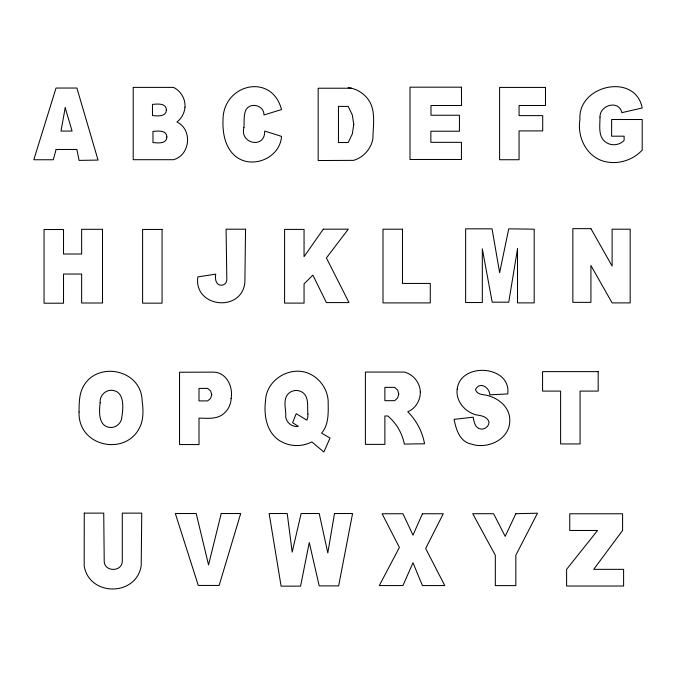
<?xml version="1.0" encoding="UTF-8"?>
<svg xmlns="http://www.w3.org/2000/svg" width="676" height="676" viewBox="0 0 676 676"><rect width="100%" height="100%" fill="white"/><g stroke="black" fill="none" stroke-linecap="round" stroke-linejoin="round"><path stroke-width="1.01" d="M351.537 88.226L318.168 88.226L318.168 160.533L353.531 160.364C363.443 157.508 371.251 148.712 372.915 138.529C373.025 124.747 376.785 107.906 365.978 96.786C361.356 91.767 354.968 88.463 348.191 87.61M79.041 412.03C77.799 449.312 132.251 457.449 141.918 421.41C143.43 414.692 143.109 407.805 142.146 401.054C141.546 367.017 90.922 359.657 80.926 392.283C79.041 398.722 79.134 405.406 79.041 412.03M84.263 513.126L84.179 565.863C89.147 596.68 136.222 596.68 141.191 565.863L141.757 513.126L122.288 513.126L122.288 560.691C122.728 572.302 103.774 572.302 104.214 560.691L103.732 513.126L84.263 513.126M243.943 127.451C239.355 143.904 265.296 149.252 264.679 131.043L281.529 136.391C280.101 158.911 249.976 170.513 233.803 154.779C224.491 145.661 222.438 131.609 223.038 119.086C223.621 83.917 271.769 72.459 281.529 109.554L263.944 114.988C264.367 105.422 250.188 101.62 245.777 110.12C243.563 115.562 244.306 121.68 243.943 127.451M265.575 400.369C263.547 415.74 266.707 434.017 281.723 441.876C291.06 446.785 302.493 446.785 311.83 441.876L323.872 452.024L330.04 438.031L321.607 433.164C329.347 424.122 328.19 411.439 328.147 400.369C327.252 389.858 321.083 380.225 311.915 375.011C292.919 363.933 266.488 378.391 265.575 400.369M100.166 402.786C99.026 411.422 98.189 426.733 110.441 427.477C116.289 427.773 121.638 422.88 121.857 417.033C123.294 407.848 124.899 390.686 111.286 390.272C104.805 390.221 99.347 396.356 100.166 402.786M245.549 229.198L244.881 282.492C241.645 313.005 193.378 307.419 197.848 276.898L215.712 274.135C214.917 278.36 215.602 285.238 221.272 285.255C224.246 285.28 226.849 282.669 226.832 279.695L226.08 229.198L245.549 229.198M307.91 414.05L307.842 417.185L306.896 420.185L296.215 413.67L292.623 422.711L298.344 426.345C292.539 427.443 286.675 422.931 285.737 417.185C286.354 409.436 282.348 400.057 288.331 393.66C291.829 390.204 297.491 389.46 301.758 391.894C309.532 396.398 307.031 406.724 307.91 414.05M599.992 117.117C600.06 125.592 597.668 137.16 606.321 142.568C611.822 146.185 619.672 145.213 624.125 140.363L624.125 136.189L611.611 136.189L611.611 119.508L642.2 119.508L642.2 150.097C633.522 159.528 620.01 164.234 607.361 162.037C587.765 159.029 576.738 138.056 579.957 119.508C577.532 84.982 635.423 72.298 642.2 107.991L621.869 112.655C618.802 99.431 599.629 105.143 599.992 117.117M353.751 124.46L352.331 133.916L348.191 142.543L338.456 142.543L338.456 106.386L348.191 106.386L352.331 115.004L353.751 124.46M457.196 389.114C455.506 401.029 464.894 411.785 475.946 414.819C480.991 415.579 487.666 416.441 489.069 422.432C488.765 426.328 485.072 429.446 481.177 429.091C475.228 428.677 473.944 421.892 473.217 417.176L454.12 419.348C455.962 429.412 459.857 441.884 471.375 444.081C487.641 449.641 509.957 439.324 509.788 420.447C510.093 407.045 498.043 397.682 485.959 395.122C482.081 394.522 476.673 394.235 475.507 389.545C479.715 381.01 489.585 387.424 489.804 394.818L507.735 393.939C511.445 365.082 460.28 361.795 457.196 389.114M420.32 391.852C420.548 400.184 415.563 408.574 407.763 411.76C416.45 420.396 422.39 431.719 424.553 443.777L404.341 444.081C402.228 433.198 396.322 423.125 387.855 415.977L384.872 415.977L384.872 444.377L365.403 444.377L365.403 372.07L404.341 372.07C413.264 374.301 420.016 382.658 420.32 391.852M231.116 398.358C231.023 404.341 228.142 410.171 223.452 413.881C216.641 419.61 207.177 418.165 199.006 418.14L199.006 444.555L179.537 444.555L179.537 372.248L212.534 372.13C226.13 371.673 233.33 386.376 231.116 398.358M398.772 394.024L397.649 397.953L394.607 400.682L384.872 400.682L384.872 387.365L394.607 387.365L397.649 390.094L398.772 394.024M211.757 394.657L210.616 398.417L207.583 400.91L199.006 400.91L199.006 388.396L207.583 388.396L210.616 390.897L211.757 394.657M166.389 109.968C166.237 117.066 157.271 116.019 152.48 115.537L152.48 104.408C157.271 103.927 166.237 102.87 166.389 109.968M166.879 136.983C166.727 144.081 157.761 143.025 152.97 142.543L152.97 131.423C157.761 130.941 166.727 129.885 166.879 136.983M184.987 107.188C184.531 112.968 181.574 118.435 176.977 121.976C192.685 129.538 190.345 155.108 173.529 159.697L133.206 159.697L133.206 87.39L173.529 87.39C180.889 90.922 185.596 99.042 184.987 107.188M517.512 248.869L508.741 302.189L492.196 302.189L482.318 248.869L482.318 302.527L465.637 302.527L465.637 228.834L492.052 228.834L499.64 272.681L508.741 228.834L534.192 229.181L534.192 302.882L517.512 302.882L517.512 248.869M334.502 513.523L327.818 552.917L319.207 513.523L301.133 513.523L292.176 552.14L287.224 513.523L269.149 513.523L281.098 586.151L300.566 586.151L309.27 542.515L319.207 585.889L338.642 585.889L352.576 513.523L334.502 513.523M65.217 107.805L60.975 131.059L72.095 131.059L65.217 107.805M221.229 513.523L208.538 564.899L196.201 513.523L175.346 513.523L198.279 585.45L219.142 585.45L240.698 513.523L221.229 513.523M56.116 149.472L53.269 159.756L33.8 159.756L56.032 88.041L76.895 88.041L98.045 160.085L79.058 160.389L76.895 149.472L56.116 149.472M422.415 513.76L412.994 535.155L402.955 513.76L382.092 513.76L399.389 547.425L379.312 585.568L402.955 585.568L412.994 562.753L422.415 585.568L444.757 585.568L425.66 548.481L443.279 513.76L422.415 513.76M515.83 513.709L505.183 536.355L493.581 513.709L472.727 513.709L495.322 555.233L495.322 585.602L515.83 585.602L515.83 555.233L537.479 513.202L515.83 513.709M323.28 229.172L304.056 256.652L304.056 229.401L284.588 229.401L284.588 303.101L304.056 303.101L304.056 283.895L312.878 275.149L326.398 302.586L349.002 302.586L326.398 257.928L348.309 229.172L323.28 229.172M622.588 530.466L593.705 569.344L623.602 569.344L623.602 586.024L566.598 586.024L566.598 569.344L597.559 530.466L569.741 530.466L569.741 513.777L622.588 513.777L622.588 530.466M461.446 87.179L410.002 87.179L410.002 159.485L461.446 159.485L461.446 142.34L430.857 142.34L430.857 131.212L459.443 131.212L459.443 115.241L430.992 115.241L430.992 105.507L461.581 105.507L461.446 87.179M545.49 87.424L499.598 87.424L499.598 159.73L519.067 159.73L519.067 130.907L542.71 130.907L542.71 115.613L519.067 115.613L519.067 105.498L545.49 105.498L545.49 87.424M590.925 228.657L572.851 228.657L572.851 302.349L590.925 302.349L590.925 265.507L612.11 302.899L630.184 302.899L630.184 229.198L612.11 229.198L612.11 266.048L590.925 228.657M102.498 229.308L81.644 229.308L81.644 254.007L63.519 254.007L63.519 229.519L44.05 229.519L44.05 303.211L63.519 303.211L63.519 274.042L81.644 274.042L81.644 303L102.498 303L102.498 229.308M402.465 229.206L383.005 229.206L383.005 302.907L430.274 302.907L430.274 283.438L402.465 283.438L402.465 229.206M162.071 229.46L142.602 229.46L142.602 303.152L162.071 303.152L162.071 229.46M598.184 371.623L542.566 371.623L542.566 391.091L560.607 391.091L560.607 443.929L580.076 443.929L580.076 391.091L598.184 391.091L598.184 371.623"/></g></svg>
